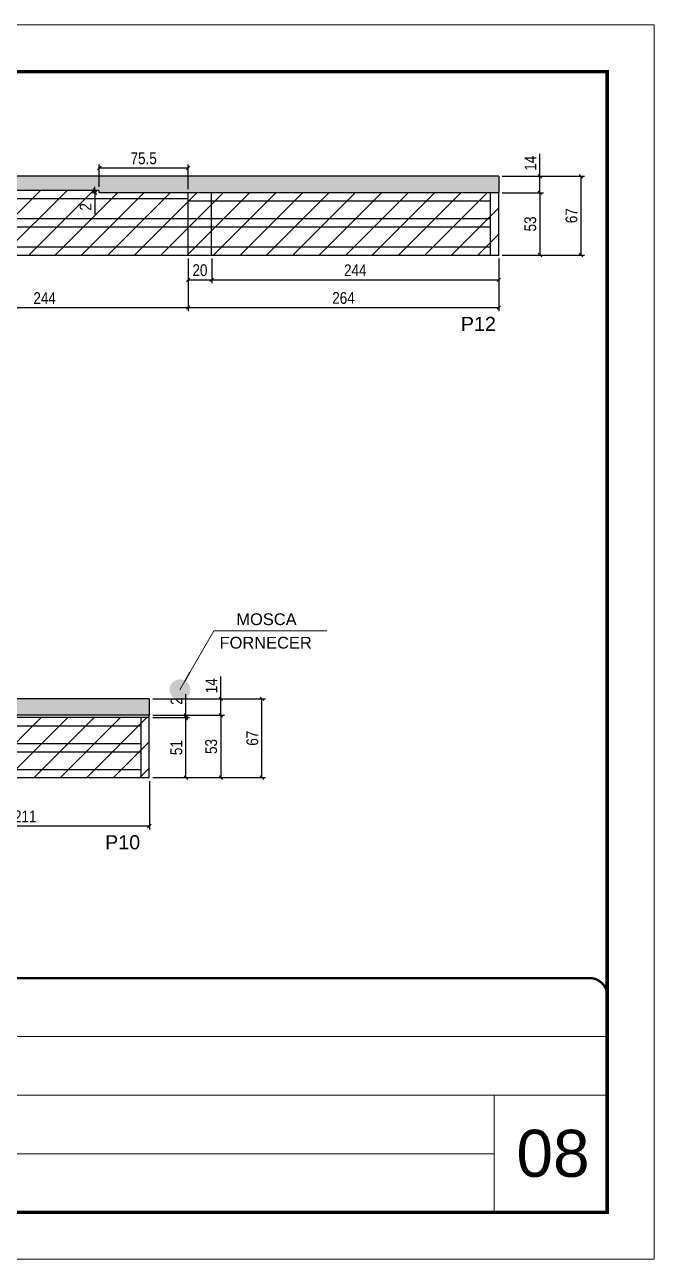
# Model space of a CAD drawing. Extents: x 3330 to 22105, y 1197 to 30204.
# Drawn here: x 18564 to 19100, y 27615 to 28665 of the extents above; entities that cross this region are included whole.
import ezdxf
from ezdxf.enums import TextEntityAlignment as Align

# ---------------------------------------------------------------- set-up
doc = ezdxf.new("R2010")
doc.units = 0
doc.linetypes.add('CONTINUO', pattern=[0])
doc.linetypes.add('DASHED', pattern=[0.75, 0.5, -0.25])
for name, color, linetype in [('5', 5, 'Continuous'), ('COTA', 241, 'Continuous'), ('Painéis', 200, 'Continuous'), ('SARR_2.2x7', 40, 'Continuous')]:
    doc.layers.add(name, color=color, linetype=linetype)
for name, color, linetype, lineweight in [('CARIMBO', 255, 'Continuous', 9), ('Folhas', 255, 'Continuous', 9), ('Hachura', 251, 'Continuous', 9), ('SARRAFO DE PRESSAO', 251, 'DASHED', 9)]:
    doc.layers.add(name, color=color, linetype=linetype, lineweight=lineweight)
doc.styles.add('ARIAL', font='arial.ttf')
doc.styles.add('COTA TECNICA', font='techl___.ttf', dxfattribs={"height": 10})
doc.styles.get("Standard").update_dxf_attribs({"font": 'arial.ttf'})
doc.dimstyles.new('3x', dxfattribs={"dimtxt": 10, "dimasz": 5, "dimexe": 7, "dimexo": 5, "dimgap": 4, "dimtad": 1, "dimdec": 4, "dimlfac": 0.333333, "dimdsep": 46, "dimtxsty": 'Standard', "dimblk": 'DOT', "dimcen": 0.09, "dimclrd": 1, "dimclre": 1, "dimclrt": 2, "dimadec": 0, "dimazin": 2, "dimtfac": 1, "dimtdec": 4, "dimtmove": 0, "dimatfit": 3, "dimldrblk": 'DOT', "dimfxl": 1, "dimtolj": 1, "dimtzin": 0, "dimlwd": 9, "dimlwe": 9, "dimarcsym": 0})
doc.dimstyles.new('PAINEL', dxfattribs={"dimtxt": 10, "dimasz": 3, "dimexe": 3, "dimexo": 3, "dimgap": 3, "dimtad": 1, "dimdec": 1, "dimzin": 12, "dimdsep": 46, "dimtxsty": 'COTA TECNICA', "dimblk1": 'OBLIQUE', "dimblk2": 'OBLIQUE', "dimsah": 1, "dimcen": 0.9, "dimclrd": 4, "dimclre": 4, "dimclrt": 240, "dimadec": 1, "dimazin": 3, "dimtfac": 1, "dimtdec": 1, "dimtmove": 0, "dimatfit": 3, "dimfxl": 1, "dimtolj": 1, "dimtzin": 12, "dimarcsym": 0})
pattern_1 = [(50, (-116174.9415, -5427.082), (5.46554007, -0.47817257), [0.5715, -6.2865]), (355, (-116174.9415, -5427.082), (-1.05730264, 5.73170536), [0.4572, -5.02921753]), (100.4514447, (-116174.486, -5427.122), (4.40823741, 5.25353256), [0.48570026, -5.34270734]), (46.1842, (-116174.9415, -5425.558), (8.13237123, -1.26126984), [0.85725, -9.42975]), (96.6355576, (-116174.264, -5425.663), (7.122124, 7.42278374), [0.7285507, -8.01406824]), (351.184151, (-116174.9415, -5425.558), (7.122124, 7.42278374), [0.685799, -7.54379196]), (21, (-116174.1795, -5425.939), (4.54843174, -3.06795595), [0.5715, -6.2865]), (326, (-116174.1795, -5425.939), (1.85406085, 5.52563898), [0.4572, -5.0292]), (71.451445, (-116173.8004, -5426.195), (6.40249258, 2.45768307), [0.48570026, -5.34269813]), (37.5, (-116174.9415, -5427.0821), (0.092658098, 2.536651166), [0, -4.96824, 0, -5.1054, 0, -5.04825]), (7.5, (-116174.9415, -5427.0821), (2.004589875, 3.005417245), [0, -2.91084, 0, -4.85394, 0, -1.92405]), (327.5, (-116176.6407, -5427.0821), (4.067717855, -0.17186232), [0, -1.905, 0, -5.9436, 0, -7.8867]), (317.5, (-116177.4027, -5427.082), (4.44387544, 0.76279473), [0, -2.4765, 0, -3.94716, 0, -5.6007])]

# ---------------------------------------------------------------- blocks, each defined once
blk = doc.blocks.new('9999999999')
at = {"color": 30, "linetype": 'CONTINUO'}
for p, q in [((98564.6, 34379.6), (99584, 34379.6)), ((98564.6, 34329.8), (99488, 34329.8)), ((99584, 34329.8), (99488, 34329.8)), ((99488, 34329.8), (99488, 34230.2)), ((98564.6, 34280), (99488, 34280))]:
    blk.add_line(p, q, dxfattribs=at)
at = {"color": 30, "linetype": 'CONTINUO', "const_width": 2}
blk.add_lwpolyline([(99584, 34230.2), (99584, 34414.4, 0.414214), (99569, 34429.4), (98229, 34429.4, 0.414214), (98214, 34414.4), (98214, 34245.2, 0.414214), (98229, 34230.2), (99584, 34230.2)], format="xyb", dxfattribs=at)
at = {"layer": 'Folhas'}
blk.add_lwpolyline([(98139, 34190.2), (99624, 34190.2), (99624, 35240.2), (98139, 35240.2)], close=True, dxfattribs=at)
at = {"layer": 'Folhas', "color": 30, "const_width": 3}
blk.add_lwpolyline([(98214, 34230.2), (99584, 34230.2), (99584, 35200.2), (98214, 35200.2)], close=True, dxfattribs=at)
blk = doc.blocks.new('_Oblique')
at = {"color": 0, "linetype": 'ByBlock', "lineweight": -2}
blk.add_line((-0.5, -0.5), (0.5, 0.5), dxfattribs=at)
blk = doc.blocks.new('*D1139')
at = {"layer": 'COTA', "color": 4, "linetype": 'ByBlock', "lineweight": -2, "transparency": 16777216}
for p, q in [((18459.4, 28465.6), (18459.4, 28421)), ((18703.4, 28465.6), (18703.4, 28421)), ((18459.4, 28424), (18703.4, 28424))]:
    blk.add_line(p, q, dxfattribs=at)
at = {"layer": 'Defpoints', "color": 0, "linetype": 'ByBlock', "transparency": 16777216}
for p in [(18459.4, 28468.6), (18703.4, 28468.6), (18703.4, 28424)]:
    blk.add_point(p, dxfattribs=at)
at = {"layer": 'COTA', "color": 4, "linetype": 'ByBlock', "lineweight": -2, "transparency": 16777216, "xscale": 3, "yscale": 3, "zscale": 3, "rotation": 180}
blk.add_blockref('_Oblique', (18459.4, 28424), dxfattribs=at)
at = {"layer": 'COTA', "color": 4, "linetype": 'ByBlock', "lineweight": -2, "transparency": 16777216, "xscale": 3, "yscale": 3, "zscale": 3}
blk.add_blockref('_Oblique', (18703.4, 28424), dxfattribs=at)
at = {"layer": 'COTA', "color": 240, "linetype": 'ByBlock', "transparency": 16777216, "insert": (18581.4, 28432), "char_height": 10, "attachment_point": 5, "style": 'COTA TECNICA'}
blk.add_mtext('\\A1;244', dxfattribs=at)
blk = doc.blocks.new('*D1140')
at = {"layer": 'COTA', "color": 4, "linetype": 'ByBlock', "lineweight": -2, "transparency": 16777216}
for p, q in [((19002.4, 28535.6), (19002.4, 28554.7)), ((18970.4, 28535.6), (19005.4, 28535.6)), ((19002.4, 28521.6), (19002.4, 28535.6)), ((18970.4, 28521.6), (19005.4, 28521.6))]:
    blk.add_line(p, q, dxfattribs=at)
at = {"layer": 'Defpoints', "color": 0, "linetype": 'ByBlock', "transparency": 16777216}
for p in [(18967.4, 28535.6), (19002.4, 28535.6), (18967.4, 28521.6)]:
    blk.add_point(p, dxfattribs=at)
at = {"layer": 'COTA', "color": 4, "linetype": 'ByBlock', "lineweight": -2, "transparency": 16777216, "xscale": 3, "yscale": 3, "zscale": 3}
for p, rotation in [((19002.4, 28535.6), 90), ((19002.4, 28521.6), 270)]:
    blk.add_blockref('_Oblique', p, dxfattribs=dict(at, rotation=rotation))
at = {"layer": 'COTA', "color": 240, "linetype": 'ByBlock', "transparency": 16777216, "insert": (18994.3, 28546.7), "char_height": 10, "attachment_point": 5, "rotation": 90, "style": 'COTA TECNICA'}
blk.add_mtext('\\A1;14', dxfattribs=at)
blk = doc.blocks.new('*D1141')
at = {"layer": 'COTA', "color": 4, "linetype": 'ByBlock', "lineweight": -2, "transparency": 16777216}
for p, q in [((18970.4, 28521.6), (19005.4, 28521.6)), ((19002.4, 28521.6), (19002.4, 28468.6)), ((18970.4, 28468.6), (19005.4, 28468.6))]:
    blk.add_line(p, q, dxfattribs=at)
at = {"layer": 'Defpoints', "color": 0, "linetype": 'ByBlock', "transparency": 16777216}
for p in [(18967.4, 28521.6), (18967.4, 28468.6), (19002.4, 28468.6)]:
    blk.add_point(p, dxfattribs=at)
at = {"layer": 'COTA', "color": 4, "linetype": 'ByBlock', "lineweight": -2, "transparency": 16777216, "xscale": 3, "yscale": 3, "zscale": 3}
for p, rotation in [((19002.4, 28521.6), 90), ((19002.4, 28468.6), 270)]:
    blk.add_blockref('_Oblique', p, dxfattribs=dict(at, rotation=rotation))
at = {"layer": 'COTA', "color": 240, "linetype": 'ByBlock', "transparency": 16777216, "insert": (18994.2, 28495.1), "char_height": 10, "attachment_point": 5, "rotation": 90, "style": 'COTA TECNICA'}
blk.add_mtext('\\A1;53', dxfattribs=at)
blk = doc.blocks.new('*D1142')
at = {"layer": 'COTA', "color": 4, "linetype": 'ByBlock', "lineweight": -2, "transparency": 16777216}
for p, q in [((18970.4, 28535.6), (19040.3, 28535.6)), ((19037.3, 28468.6), (19037.3, 28535.6)), ((18970.4, 28468.6), (19040.3, 28468.6))]:
    blk.add_line(p, q, dxfattribs=at)
at = {"layer": 'Defpoints', "color": 0, "linetype": 'ByBlock', "transparency": 16777216}
for p in [(18967.4, 28535.6), (19037.3, 28535.6), (18967.4, 28468.6)]:
    blk.add_point(p, dxfattribs=at)
at = {"layer": 'COTA', "color": 4, "linetype": 'ByBlock', "lineweight": -2, "transparency": 16777216, "xscale": 3, "yscale": 3, "zscale": 3}
for p, rotation in [((19037.3, 28535.6), 90), ((19037.3, 28468.6), 270)]:
    blk.add_blockref('_Oblique', p, dxfattribs=dict(at, rotation=rotation))
at = {"layer": 'COTA', "color": 240, "linetype": 'ByBlock', "transparency": 16777216, "insert": (19029.2, 28502.1), "char_height": 10, "attachment_point": 5, "rotation": 90, "style": 'COTA TECNICA'}
blk.add_mtext('\\A1;67', dxfattribs=at)
blk = doc.blocks.new('*D1144')
at = {"layer": 'COTA', "color": 4, "linetype": 'ByBlock', "lineweight": -2, "transparency": 16777216}
for p, q in [((18703.4, 28465.6), (18703.4, 28421)), ((18967.4, 28465.6), (18967.4, 28421)), ((18703.4, 28424), (18967.4, 28424))]:
    blk.add_line(p, q, dxfattribs=at)
at = {"layer": 'Defpoints', "color": 0, "linetype": 'ByBlock', "transparency": 16777216}
for p in [(18703.4, 28468.6), (18967.4, 28468.6), (18967.4, 28424)]:
    blk.add_point(p, dxfattribs=at)
at = {"layer": 'COTA', "color": 4, "linetype": 'ByBlock', "lineweight": -2, "transparency": 16777216, "xscale": 3, "yscale": 3, "zscale": 3, "rotation": 180}
blk.add_blockref('_Oblique', (18703.4, 28424), dxfattribs=at)
at = {"layer": 'COTA', "color": 4, "linetype": 'ByBlock', "lineweight": -2, "transparency": 16777216, "xscale": 3, "yscale": 3, "zscale": 3}
blk.add_blockref('_Oblique', (18967.4, 28424), dxfattribs=at)
at = {"layer": 'COTA', "color": 240, "linetype": 'ByBlock', "transparency": 16777216, "insert": (18835.4, 28432.1), "char_height": 10, "attachment_point": 5, "style": 'COTA TECNICA'}
blk.add_mtext('\\A1;264', dxfattribs=at)
blk = doc.blocks.new('*D1145')
at = {"layer": 'COTA', "color": 4, "linetype": 'ByBlock', "lineweight": -2, "transparency": 16777216}
for p, q in [((18627.9, 28526.6), (18627.9, 28545.7)), ((18627.9, 28542.7), (18703.4, 28542.7)), ((18703.4, 28524.6), (18703.4, 28545.7))]:
    blk.add_line(p, q, dxfattribs=at)
at = {"layer": 'Defpoints', "color": 0, "linetype": 'ByBlock', "transparency": 16777216}
for p in [(18703.4, 28542.7), (18627.9, 28523.6), (18703.4, 28521.6)]:
    blk.add_point(p, dxfattribs=at)
at = {"layer": 'COTA', "color": 4, "linetype": 'ByBlock', "lineweight": -2, "transparency": 16777216, "xscale": 3, "yscale": 3, "zscale": 3, "rotation": 180}
blk.add_blockref('_Oblique', (18627.9, 28542.7), dxfattribs=at)
at = {"layer": 'COTA', "color": 4, "linetype": 'ByBlock', "lineweight": -2, "transparency": 16777216, "xscale": 3, "yscale": 3, "zscale": 3}
blk.add_blockref('_Oblique', (18703.4, 28542.7), dxfattribs=at)
at = {"layer": 'COTA', "color": 240, "linetype": 'ByBlock', "transparency": 16777216, "insert": (18665.6, 28550.8), "char_height": 10, "attachment_point": 5, "style": 'COTA TECNICA'}
blk.add_mtext('\\A1;75.5', dxfattribs=at)
blk = doc.blocks.new('*D1146')
at = {"layer": 'COTA', "color": 4, "linetype": 'ByBlock', "lineweight": -2, "transparency": 16777216}
for p, q in [((18624.9, 28523.6), (18621.2, 28523.6)), ((18624.9, 28521.6), (18621.2, 28521.6)), ((18624.2, 28523.6), (18624.2, 28526.6)), ((18624.2, 28523.6), (18624.2, 28521.6)), ((18624.2, 28521.6), (18624.2, 28503.5))]:
    blk.add_line(p, q, dxfattribs=at)
at = {"layer": 'Defpoints', "color": 0, "linetype": 'ByBlock', "transparency": 16777216}
for p in [(18624.2, 28521.6), (18627.9, 28523.6), (18627.9, 28521.6)]:
    blk.add_point(p, dxfattribs=at)
at = {"layer": 'COTA', "color": 4, "linetype": 'ByBlock', "lineweight": -2, "transparency": 16777216, "xscale": 3, "yscale": 3, "zscale": 3}
for p, rotation in [((18624.2, 28523.6), 270), ((18624.2, 28521.6), 90)]:
    blk.add_blockref('_Oblique', p, dxfattribs=dict(at, rotation=rotation))
at = {"layer": 'COTA', "color": 240, "linetype": 'ByBlock', "transparency": 16777216, "insert": (18616.2, 28509.6), "char_height": 10, "attachment_point": 5, "rotation": 90, "style": 'COTA TECNICA'}
blk.add_mtext('\\A1;2', dxfattribs=at)
blk = doc.blocks.new('*D1182')
at = {"layer": 'COTA', "color": 4, "linetype": 'ByBlock', "lineweight": -2, "transparency": 16777216}
for p, q in [((18459.4, 28021.2), (18459.4, 27980.1)), ((18670.4, 28021.2), (18670.4, 27980.1)), ((18459.4, 27983.1), (18670.4, 27983.1))]:
    blk.add_line(p, q, dxfattribs=at)
at = {"layer": 'Defpoints', "color": 0, "linetype": 'ByBlock', "transparency": 16777216}
for p in [(18459.4, 28024.2), (18670.4, 28024.2), (18670.4, 27983.1)]:
    blk.add_point(p, dxfattribs=at)
at = {"layer": 'COTA', "color": 4, "linetype": 'ByBlock', "lineweight": -2, "transparency": 16777216, "xscale": 3, "yscale": 3, "zscale": 3, "rotation": 180}
blk.add_blockref('_Oblique', (18459.4, 27983.1), dxfattribs=at)
at = {"layer": 'COTA', "color": 4, "linetype": 'ByBlock', "lineweight": -2, "transparency": 16777216, "xscale": 3, "yscale": 3, "zscale": 3}
blk.add_blockref('_Oblique', (18670.4, 27983.1), dxfattribs=at)
at = {"layer": 'COTA', "color": 240, "linetype": 'ByBlock', "transparency": 16777216, "insert": (18564.9, 27991.2), "char_height": 10, "attachment_point": 5, "style": 'COTA TECNICA'}
blk.add_mtext('\\A1;211', dxfattribs=at)
blk = doc.blocks.new('*D1183')
at = {"layer": 'COTA', "color": 4, "linetype": 'ByBlock', "lineweight": -2, "transparency": 16777216}
for p, q in [((18731.2, 28091.2), (18731.2, 28110.3)), ((18673.4, 28091.2), (18734.2, 28091.2)), ((18731.2, 28077.2), (18731.2, 28091.2)), ((18673.4, 28077.2), (18734.2, 28077.2))]:
    blk.add_line(p, q, dxfattribs=at)
at = {"layer": 'Defpoints', "color": 0, "linetype": 'ByBlock', "transparency": 16777216}
for p in [(18670.4, 28091.2), (18731.2, 28091.2), (18670.4, 28077.2)]:
    blk.add_point(p, dxfattribs=at)
at = {"layer": 'COTA', "color": 4, "linetype": 'ByBlock', "lineweight": -2, "transparency": 16777216, "xscale": 3, "yscale": 3, "zscale": 3}
for p, rotation in [((18731.2, 28091.2), 90), ((18731.2, 28077.2), 270)]:
    blk.add_blockref('_Oblique', p, dxfattribs=dict(at, rotation=rotation))
at = {"layer": 'COTA', "color": 240, "linetype": 'ByBlock', "transparency": 16777216, "insert": (18723.2, 28102.3), "char_height": 10, "attachment_point": 5, "rotation": 90, "style": 'COTA TECNICA'}
blk.add_mtext('\\A1;14', dxfattribs=at)
blk = doc.blocks.new('*D1184')
at = {"layer": 'COTA', "color": 4, "linetype": 'ByBlock', "lineweight": -2, "transparency": 16777216}
for p, q in [((18673.4, 28077.2), (18734.2, 28077.2)), ((18731.2, 28077.2), (18731.2, 28024.2)), ((18673.4, 28024.2), (18734.2, 28024.2))]:
    blk.add_line(p, q, dxfattribs=at)
at = {"layer": 'Defpoints', "color": 0, "linetype": 'ByBlock', "transparency": 16777216}
for p in [(18670.4, 28077.2), (18670.4, 28024.2), (18731.2, 28024.2)]:
    blk.add_point(p, dxfattribs=at)
at = {"layer": 'COTA', "color": 4, "linetype": 'ByBlock', "lineweight": -2, "transparency": 16777216, "xscale": 3, "yscale": 3, "zscale": 3}
for p, rotation in [((18731.2, 28077.2), 90), ((18731.2, 28024.2), 270)]:
    blk.add_blockref('_Oblique', p, dxfattribs=dict(at, rotation=rotation))
at = {"layer": 'COTA', "color": 240, "linetype": 'ByBlock', "transparency": 16777216, "insert": (18723, 28050.7), "char_height": 10, "attachment_point": 5, "rotation": 90, "style": 'COTA TECNICA'}
blk.add_mtext('\\A1;53', dxfattribs=at)
blk = doc.blocks.new('*D1185')
at = {"layer": 'COTA', "color": 4, "linetype": 'ByBlock', "lineweight": -2, "transparency": 16777216}
for p, q in [((18673.4, 28091.2), (18769.1, 28091.2)), ((18766.1, 28024.2), (18766.1, 28091.2)), ((18673.4, 28024.2), (18769.1, 28024.2))]:
    blk.add_line(p, q, dxfattribs=at)
at = {"layer": 'Defpoints', "color": 0, "linetype": 'ByBlock', "transparency": 16777216}
for p in [(18670.4, 28091.2), (18766.1, 28091.2), (18670.4, 28024.2)]:
    blk.add_point(p, dxfattribs=at)
at = {"layer": 'COTA', "color": 4, "linetype": 'ByBlock', "lineweight": -2, "transparency": 16777216, "xscale": 3, "yscale": 3, "zscale": 3}
for p, rotation in [((18766.1, 28091.2), 90), ((18766.1, 28024.2), 270)]:
    blk.add_blockref('_Oblique', p, dxfattribs=dict(at, rotation=rotation))
at = {"layer": 'COTA', "color": 240, "linetype": 'ByBlock', "transparency": 16777216, "insert": (18758, 28057.7), "char_height": 10, "attachment_point": 5, "rotation": 90, "style": 'COTA TECNICA'}
blk.add_mtext('\\A1;67', dxfattribs=at)
blk = doc.blocks.new('*D574')
at = {"layer": 'COTA', "color": 4, "linetype": 'ByBlock', "lineweight": -2, "transparency": 16777216}
for p, q in [((18673.4, 28075.2), (18704.5, 28075.2)), ((18701.5, 28024.2), (18701.5, 28075.2)), ((18673.4, 28024.2), (18704.5, 28024.2))]:
    blk.add_line(p, q, dxfattribs=at)
at = {"layer": 'Defpoints', "color": 0, "linetype": 'ByBlock', "transparency": 16777216}
for p in [(18670.4, 28075.2), (18701.5, 28075.2), (18670.4, 28024.2)]:
    blk.add_point(p, dxfattribs=at)
at = {"layer": 'COTA', "color": 4, "linetype": 'ByBlock', "lineweight": -2, "transparency": 16777216, "xscale": 3, "yscale": 3, "zscale": 3}
for p, rotation in [((18701.5, 28075.2), 90), ((18701.5, 28024.2), 270)]:
    blk.add_blockref('_Oblique', p, dxfattribs=dict(at, rotation=rotation))
at = {"layer": 'COTA', "color": 240, "linetype": 'ByBlock', "transparency": 16777216, "insert": (18693.4, 28049.7), "char_height": 10, "attachment_point": 5, "rotation": 90, "style": 'COTA TECNICA'}
blk.add_mtext('\\A1;51', dxfattribs=at)
blk = doc.blocks.new('*D575')
at = {"layer": 'COTA', "color": 4, "linetype": 'ByBlock', "lineweight": -2, "transparency": 16777216}
for p, q in [((18701.5, 28077.2), (18701.5, 28095.3)), ((18673.4, 28077.2), (18704.5, 28077.2)), ((18701.5, 28075.2), (18701.5, 28077.2)), ((18673.4, 28075.2), (18704.5, 28075.2)), ((18701.5, 28075.2), (18701.5, 28072.2))]:
    blk.add_line(p, q, dxfattribs=at)
at = {"layer": 'Defpoints', "color": 0, "linetype": 'ByBlock', "transparency": 16777216}
for p in [(18670.4, 28077.2), (18701.5, 28077.2), (18670.4, 28075.2)]:
    blk.add_point(p, dxfattribs=at)
at = {"layer": 'COTA', "color": 4, "linetype": 'ByBlock', "lineweight": -2, "transparency": 16777216, "xscale": 3, "yscale": 3, "zscale": 3}
for p, rotation in [((18701.5, 28077.2), 270), ((18701.5, 28075.2), 90)]:
    blk.add_blockref('_Oblique', p, dxfattribs=dict(at, rotation=rotation))
at = {"layer": 'COTA', "color": 240, "linetype": 'ByBlock', "transparency": 16777216, "insert": (18693.5, 28089.3), "char_height": 10, "attachment_point": 5, "rotation": 90, "style": 'COTA TECNICA'}
blk.add_mtext('\\A1;2', dxfattribs=at)
blk = doc.blocks.new('_Dot')
at = {"color": 0, "linetype": 'ByBlock', "lineweight": -2}
blk.add_line((-0.5, 0), (-1, 0), dxfattribs=at)
at = {"color": 0, "linetype": 'ByBlock', "const_width": 0.5}
blk.add_lwpolyline([(-0.25, 0, 1), (0.25, 0, 1)], format="xyb", close=True, dxfattribs=at)
blk = doc.blocks.new('*D576')
at = {"layer": 'COTA', "color": 4, "linetype": 'ByBlock', "lineweight": -2, "transparency": 16777216}
for p, q in [((18731.2, 28091.2), (18731.2, 28110.3)), ((18673.4, 28091.2), (18734.2, 28091.2)), ((18731.2, 28077.2), (18731.2, 28091.2)), ((18673.4, 28077.2), (18734.2, 28077.2))]:
    blk.add_line(p, q, dxfattribs=at)
at = {"layer": 'Defpoints', "color": 0, "linetype": 'ByBlock', "transparency": 16777216}
for p in [(18670.4, 28091.2), (18731.2, 28091.2), (18670.4, 28077.2)]:
    blk.add_point(p, dxfattribs=at)
at = {"layer": 'COTA', "color": 4, "linetype": 'ByBlock', "lineweight": -2, "transparency": 16777216, "xscale": 3, "yscale": 3, "zscale": 3}
for p, rotation in [((18731.2, 28091.2), 90), ((18731.2, 28077.2), 270)]:
    blk.add_blockref('_Oblique', p, dxfattribs=dict(at, rotation=rotation))
at = {"layer": 'COTA', "color": 240, "linetype": 'ByBlock', "transparency": 16777216, "insert": (18723.2, 28102.3), "char_height": 10, "attachment_point": 5, "rotation": 90, "style": 'COTA TECNICA'}
blk.add_mtext('\\A1;14', dxfattribs=at)
blk = doc.blocks.new('*D577')
at = {"layer": 'COTA', "color": 4, "linetype": 'ByBlock', "lineweight": -2, "transparency": 16777216}
for p, q in [((18673.4, 28077.2), (18734.2, 28077.2)), ((18731.2, 28077.2), (18731.2, 28024.2)), ((18673.4, 28024.2), (18734.2, 28024.2))]:
    blk.add_line(p, q, dxfattribs=at)
at = {"layer": 'Defpoints', "color": 0, "linetype": 'ByBlock', "transparency": 16777216}
for p in [(18670.4, 28077.2), (18670.4, 28024.2), (18731.2, 28024.2)]:
    blk.add_point(p, dxfattribs=at)
at = {"layer": 'COTA', "color": 4, "linetype": 'ByBlock', "lineweight": -2, "transparency": 16777216, "xscale": 3, "yscale": 3, "zscale": 3}
for p, rotation in [((18731.2, 28077.2), 90), ((18731.2, 28024.2), 270)]:
    blk.add_blockref('_Oblique', p, dxfattribs=dict(at, rotation=rotation))
at = {"layer": 'COTA', "color": 240, "linetype": 'ByBlock', "transparency": 16777216, "insert": (18723, 28050.7), "char_height": 10, "attachment_point": 5, "rotation": 90, "style": 'COTA TECNICA'}
blk.add_mtext('\\A1;53', dxfattribs=at)
blk = doc.blocks.new('*D578')
at = {"layer": 'COTA', "color": 4, "linetype": 'ByBlock', "lineweight": -2, "transparency": 16777216}
for p, q in [((18673.4, 28091.2), (18769.1, 28091.2)), ((18766.1, 28024.2), (18766.1, 28091.2)), ((18673.4, 28024.2), (18769.1, 28024.2))]:
    blk.add_line(p, q, dxfattribs=at)
at = {"layer": 'Defpoints', "color": 0, "linetype": 'ByBlock', "transparency": 16777216}
for p in [(18670.4, 28091.2), (18766.1, 28091.2), (18670.4, 28024.2)]:
    blk.add_point(p, dxfattribs=at)
at = {"layer": 'COTA', "color": 4, "linetype": 'ByBlock', "lineweight": -2, "transparency": 16777216, "xscale": 3, "yscale": 3, "zscale": 3}
for p, rotation in [((18766.1, 28091.2), 90), ((18766.1, 28024.2), 270)]:
    blk.add_blockref('_Oblique', p, dxfattribs=dict(at, rotation=rotation))
at = {"layer": 'COTA', "color": 240, "linetype": 'ByBlock', "transparency": 16777216, "insert": (18758, 28057.7), "char_height": 10, "attachment_point": 5, "rotation": 90, "style": 'COTA TECNICA'}
blk.add_mtext('\\A1;67', dxfattribs=at)
blk = doc.blocks.new('*D432')
at = {"layer": 'COTA', "color": 4, "linetype": 'ByBlock', "lineweight": -2, "transparency": 16777216}
for p, q in [((18703.4, 28465.6), (18703.4, 28444.6)), ((18723.4, 28465.6), (18723.4, 28444.6)), ((18703.4, 28447.6), (18723.4, 28447.6))]:
    blk.add_line(p, q, dxfattribs=at)
at = {"layer": 'Defpoints', "color": 0, "linetype": 'ByBlock', "transparency": 16777216}
for p in [(18703.4, 28468.6), (18723.4, 28468.6), (18723.4, 28447.6)]:
    blk.add_point(p, dxfattribs=at)
at = {"layer": 'COTA', "color": 4, "linetype": 'ByBlock', "lineweight": -2, "transparency": 16777216, "xscale": 3, "yscale": 3, "zscale": 3, "rotation": 180}
blk.add_blockref('_Oblique', (18703.4, 28447.6), dxfattribs=at)
at = {"layer": 'COTA', "color": 4, "linetype": 'ByBlock', "lineweight": -2, "transparency": 16777216, "xscale": 3, "yscale": 3, "zscale": 3}
blk.add_blockref('_Oblique', (18723.4, 28447.6), dxfattribs=at)
at = {"layer": 'COTA', "color": 240, "linetype": 'ByBlock', "transparency": 16777216, "insert": (18713.4, 28455.7), "char_height": 10, "attachment_point": 5, "style": 'COTA TECNICA'}
blk.add_mtext('\\A1;20', dxfattribs=at)
blk = doc.blocks.new('*D433')
at = {"layer": 'COTA', "color": 4, "linetype": 'ByBlock', "lineweight": -2, "transparency": 16777216}
for p, q in [((18723.4, 28465.6), (18723.4, 28444.6)), ((18967.4, 28465.6), (18967.4, 28444.6)), ((18723.4, 28447.6), (18967.4, 28447.6))]:
    blk.add_line(p, q, dxfattribs=at)
at = {"layer": 'Defpoints', "color": 0, "linetype": 'ByBlock', "transparency": 16777216}
for p in [(18723.4, 28468.6), (18967.4, 28468.6), (18967.4, 28447.6)]:
    blk.add_point(p, dxfattribs=at)
at = {"layer": 'COTA', "color": 4, "linetype": 'ByBlock', "lineweight": -2, "transparency": 16777216, "xscale": 3, "yscale": 3, "zscale": 3, "rotation": 180}
blk.add_blockref('_Oblique', (18723.4, 28447.6), dxfattribs=at)
at = {"layer": 'COTA', "color": 4, "linetype": 'ByBlock', "lineweight": -2, "transparency": 16777216, "xscale": 3, "yscale": 3, "zscale": 3}
blk.add_blockref('_Oblique', (18967.4, 28447.6), dxfattribs=at)
at = {"layer": 'COTA', "color": 240, "linetype": 'ByBlock', "transparency": 16777216, "insert": (18845.4, 28455.7), "char_height": 10, "attachment_point": 5, "style": 'COTA TECNICA'}
blk.add_mtext('\\A1;244', dxfattribs=at)

msp = doc.modelspace()

# ---------------------------------------------------------------- hatches: boundary and pattern name
at = {"layer": 'COTA', "linetype": 'ByBlock'}
h = msp.add_hatch(dxfattribs=at)
h.set_pattern_fill('AR-CONC', color=256, scale=0.03)
h.set_pattern_definition(pattern_1)
h.paths.add_polyline_path([(18967.36, 28521.62), (18967.36, 28535.62), (17971.36, 28535.62), (17971.36, 28523.62), (18627.86, 28523.62), (18627.86, 28521.62)])
h = msp.add_hatch(dxfattribs=at)
h.set_pattern_fill('AR-CONC', color=256, scale=0.03)
h.set_pattern_definition(pattern_1)
h.paths.add_polyline_path([(18670.36, 28091.21), (17971.36, 28091.21), (17971.36, 28077.21), (18670.36, 28077.21)])
at = {"layer": 'Hachura', "linetype": 'ByBlock'}
h = msp.add_hatch(dxfattribs=at)
h.set_pattern_fill('ANSI31', color=256, scale=5)
h.paths.add_polyline_path([(18215.36, 28523.62), (17971.36, 28523.62), (17971.36, 28468.62), (18215.36, 28468.62)])
h.paths.add_polyline_path([(18459.36, 28523.62), (18215.36, 28523.62), (18215.36, 28468.62), (18459.36, 28468.62)])
h.paths.add_polyline_path([(18703.36, 28521.62), (18627.86, 28521.62), (18627.86, 28523.62), (18459.36, 28523.62), (18459.36, 28468.62), (18703.36, 28468.62)])
h.paths.add_polyline_path([(18723.36, 28521.62), (18703.36, 28521.62), (18703.36, 28468.62), (18723.36, 28468.62)])
h.paths.add_polyline_path([(18967.36, 28521.62), (18723.36, 28521.62), (18723.36, 28468.62), (18967.36, 28468.62)])
h.paths.add_polyline_path([(18474.36, 28298.53), (18352.36, 28298.53), (18352.36, 28245.53), (18474.36, 28245.53)])
h.paths.add_polyline_path([(18352.36, 28298.53), (18215.36, 28298.53), (18215.36, 28245.53), (18352.36, 28245.53)])
h.paths.add_polyline_path([(18215.36, 28298.53), (17971.36, 28298.53), (17971.36, 28245.53), (18215.36, 28245.53)])
h.paths.add_polyline_path([(18215.36, 28075.21), (17971.36, 28075.21), (17971.36, 28024.21), (18215.36, 28024.21)])
h.paths.add_polyline_path([(18459.36, 28075.21), (18215.36, 28075.21), (18215.36, 28024.21), (18459.36, 28024.21)])
h.paths.add_polyline_path([(18670.36, 28075.21), (18459.36, 28075.21), (18459.36, 28024.21), (18670.36, 28024.21)])

# ---------------------------------------------------------------- linework, layer by layer
at = {"layer": 'COTA', "linetype": 'ByBlock'}
for p, q in [((18967.36, 28535.62), (17971.36, 28535.62)), ((18967.36, 28535.62), (18967.36, 28521.62)), ((18670.36, 28091.21), (17971.36, 28091.21)), ((18670.36, 28091.21), (18670.36, 28077.21))]:
    msp.add_line(p, q, dxfattribs=at)
at = {"layer": 'Painéis', "linetype": 'Continuous'}
for p, q in [((18627.86, 28523.62), (17971.36, 28523.62)), ((18627.86, 28521.62), (18627.86, 28523.62)), ((18967.36, 28521.62), (18627.86, 28521.62)), ((18703.36, 28468.62), (18703.36, 28521.62)), ((18723.36, 28468.62), (18723.36, 28521.62)), ((18967.36, 28468.62), (18967.36, 28521.62)), ((17971.36, 28468.62), (18967.36, 28468.62)), ((18670.36, 28077.21), (17971.36, 28077.21)), ((18670.36, 28024.21), (18670.36, 28077.21)), ((18670.36, 28075.21), (17971.36, 28075.21)), ((17971.36, 28024.21), (18670.36, 28024.21))]:
    msp.add_line(p, q, dxfattribs=at)
at = {"layer": 'SARR_2.2x7', "linetype": 'Continuous'}
for p, q in [((18960.36, 28468.62), (18960.36, 28521.62)), ((18459.36, 28516.62), (18703.36, 28516.62)), ((18703.36, 28514.62), (18960.36, 28514.62)), ((18459.36, 28499.62), (18703.36, 28499.62)), ((18703.36, 28499.62), (18960.36, 28499.62)), ((18459.36, 28492.62), (18703.36, 28492.62)), ((18703.36, 28492.62), (18960.36, 28492.62)), ((18459.36, 28475.62), (18703.36, 28475.62)), ((18703.36, 28475.62), (18960.36, 28475.62)), ((18459.36, 28068.21), (18663.36, 28068.21)), ((18663.36, 28024.21), (18663.36, 28075.21)), ((18459.36, 28053.2), (18663.36, 28053.2)), ((18459.36, 28046.2), (18663.36, 28046.2)), ((18459.36, 28031.21), (18663.36, 28031.21))]:
    msp.add_line(p, q, dxfattribs=at)

# ---------------------------------------------------------------- block references
at = {"layer": 'SARRAFO DE PRESSAO', "color": 6, "linetype": 'ByBlock'}
msp.add_blockref('9999999999', (-80524.42, -6575.66), dxfattribs=at)

# ---------------------------------------------------------------- texts
at = {"layer": '5', "linetype": 'Continuous'}
for s, p in [('P12', (18935.11, 28404.08)), ('P10', (18632.78, 27963.22))]:
    msp.add_text(s, height=12, rotation=359.99996, dxfattribs=at).set_placement(p)
at = {"layer": 'CARIMBO', "style": 'ARIAL'}
for s, height, p in [('MOSCA', 10, (18744.36, 28153.94)), ('08', 40, (18982.42, 27684.69))]:
    msp.add_text(s, height=height, dxfattribs=at).set_placement(p)
msp.add_text('FORNECER', height=10, dxfattribs=at).set_placement((18730.07, 28143.94), align=Align.TOP_LEFT)

# ---------------------------------------------------------------- dimensions: what is measured, and where the dimension line sits
at = {"layer": 'COTA', "linetype": 'ByBlock'}
for base, p1, p2, picture, middle in [((18703.36, 28542.65), (18627.86, 28523.62), (18703.36, 28521.62), '*D1145', (18665.61, 28550.76)), ((18703.36, 28423.97), (18459.36, 28468.62), (18703.36, 28468.62), '*D1139', (18581.36, 28432.05)), ((18967.36, 28423.97), (18703.36, 28468.62), (18967.36, 28468.62), '*D1144', (18835.36, 28432.08)), ((18670.36, 27983.12), (18459.36, 28024.21), (18670.36, 28024.21), '*D1182', (18564.86, 27991.18))]:
    dim = msp.add_linear_dim(base=base, p1=p1, p2=p2, dimstyle='PAINEL', dxfattribs=at)
    dim.commit()
    dim.dimension.update_dxf_attribs({"geometry": picture, "text_midpoint": middle})
for base, p1, p2, picture, middle in [((19002.4, 28535.62), (18967.36, 28521.62), (18967.36, 28535.62), '*D1140', (18994.32, 28546.68)), ((19037.29, 28535.62), (18967.36, 28468.62), (18967.36, 28535.62), '*D1142', (19029.19, 28502.12)), ((18624.23, 28521.62), (18627.86, 28523.62), (18627.86, 28521.62), '*D1146', (18616.23, 28509.57)), ((19002.4, 28468.62), (18967.36, 28521.62), (18967.36, 28468.62), '*D1141', (18994.18, 28495.12)), ((18731.24, 28091.21), (18670.36, 28077.21), (18670.36, 28091.21), '*D1183', (18723.17, 28102.26)), ((18731.24, 28091.21), (18670.36, 28077.21), (18670.36, 28091.21), '*D576', (18723.17, 28102.26)), ((18701.49, 28077.21), (18670.36, 28075.21), (18670.36, 28077.21), '*D575', (18693.49, 28089.26)), ((18766.14, 28091.21), (18670.36, 28024.21), (18670.36, 28091.21), '*D1185', (18758.04, 28057.71)), ((18766.14, 28091.21), (18670.36, 28024.21), (18670.36, 28091.21), '*D578', (18758.04, 28057.71)), ((18731.24, 28024.21), (18670.36, 28077.21), (18670.36, 28024.21), '*D1184', (18723.02, 28050.71)), ((18731.24, 28024.21), (18670.36, 28077.21), (18670.36, 28024.21), '*D577', (18723.02, 28050.71)), ((18701.49, 28075.21), (18670.36, 28024.21), (18670.36, 28075.21), '*D574', (18693.38, 28049.71))]:
    dim = msp.add_linear_dim(base=base, p1=p1, p2=p2, angle=90, dimstyle='PAINEL', dxfattribs=at)
    dim.commit()
    dim.dimension.update_dxf_attribs({"geometry": picture, "text_midpoint": middle})
dim = msp.add_linear_dim(base=(18723.36, 28447.62), p1=(18703.36, 28468.62), p2=(18723.36, 28468.62), dimstyle='PAINEL', dxfattribs=at)
dim.commit()
dim.dimension.update_dxf_attribs({"geometry": '*D432', "text_midpoint": (18713.36, 28447.62), "dimtype": 160})
dim = msp.add_linear_dim(base=(18967.36, 28447.62), p1=(18723.36, 28468.62), p2=(18967.36, 28468.62), dimstyle='PAINEL', override={"dimtmove": 1}, dxfattribs=at)
dim.commit()
dim.dimension.update_dxf_attribs({"geometry": '*D433', "text_midpoint": (18845.36, 28455.7)})

# ---------------------------------------------------------------- leaders
at = {"layer": 'Hachura'}
msp.add_leader([(18696.4, 28098.97), (18725.25, 28148.94), (18821.36, 28148.94)], dimstyle='3x', override={"dimasz": 17.5, "dimgap": 4, "dimtad": 0}, dxfattribs=at)

doc.saveas('drawing.dxf')
